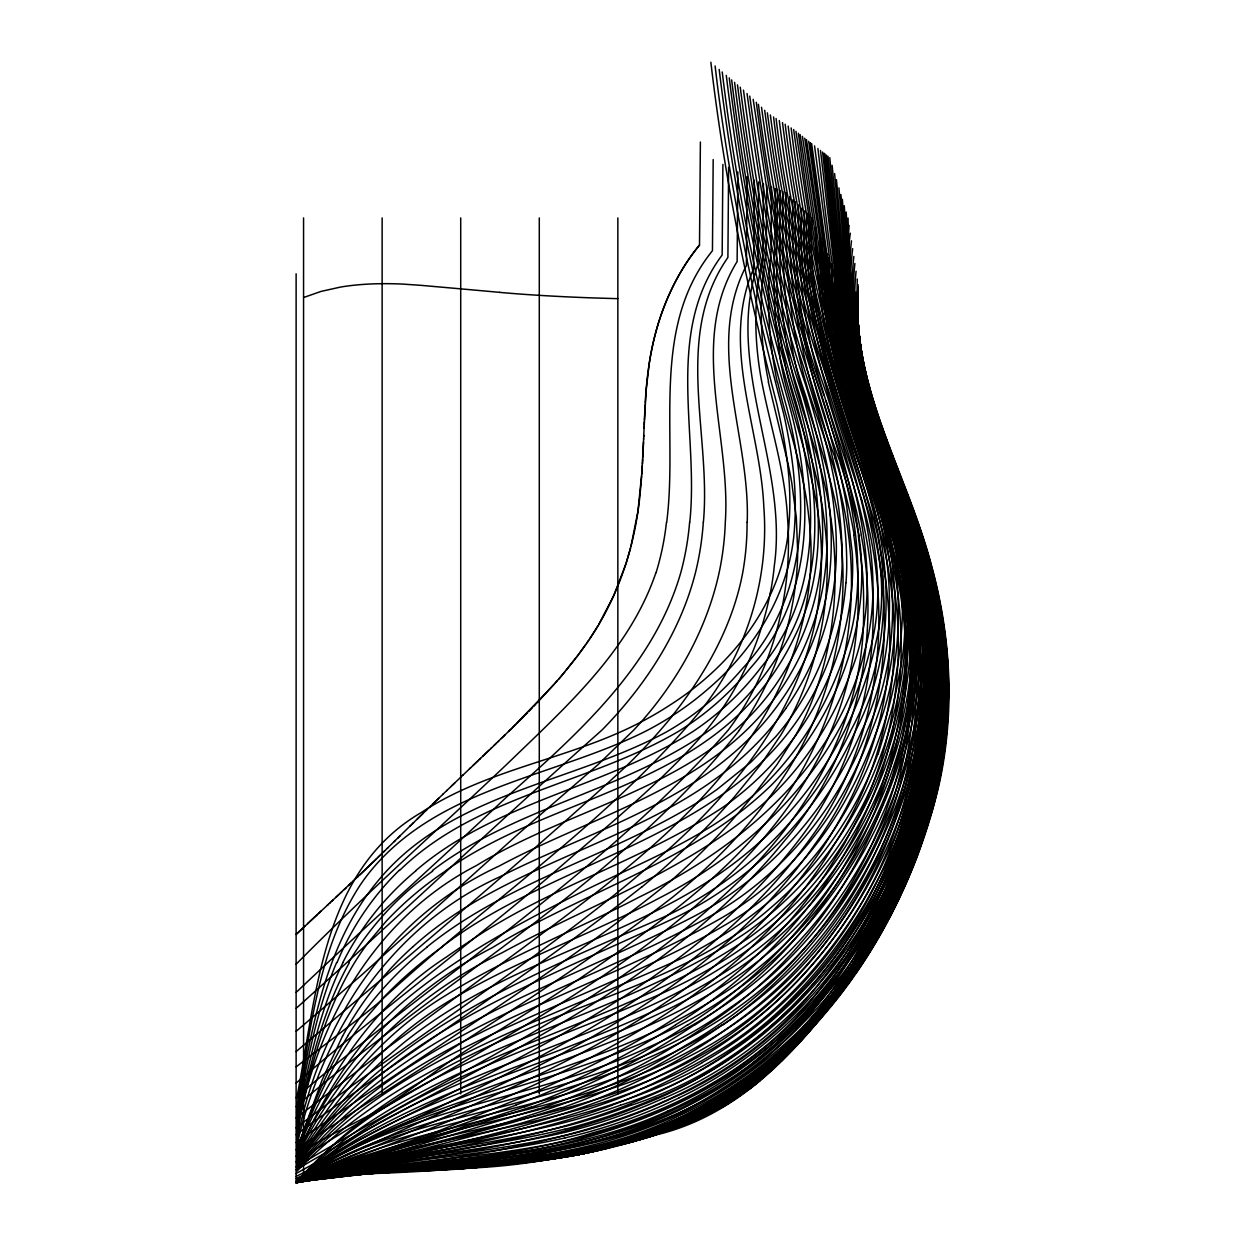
<?xml version="1.0" encoding="UTF-8"?>
<svg xmlns="http://www.w3.org/2000/svg" width="1245" height="1245" viewBox="0 0 1245 1245"><rect width="100%" height="100%" fill="white"/><g stroke="black" fill="none" stroke-linecap="round" stroke-linejoin="round"><path stroke-width="1.5" d="M857.696 291.33C854.988 358.793 877.149 423.767 900.804 485.97M795.166 201.721C794.87 249.467 797.345 297.477 806.947 344.367A437.182 437.182 0 0 0 812.907 369.547L849.448 484.398M816.004 227.508C815.413 271.815 821.575 316.012 831.909 359.042A741.538 741.538 0 0 0 839.504 387.942C856.124 447.531 880.806 504.77 893.272 565.526C906.982 634.296 902.765 706.553 881.367 773.332C845.697 878.192 769.488 967.178 675.521 1024.837M857.276 294.038C855.113 382.371 891.373 464.587 920.553 546.026A392.44 392.44 0 0 1 929.33 577.836C939.181 620.632 942.123 664.83 939.975 708.623A597.569 597.569 0 0 1 937.454 741.273C929.424 825.528 896.26 905.8 851.393 976.905C802.807 1045.956 741.911 1114.415 656.286 1134.895A815.257 815.257 0 0 1 621.909 1144.731C577.026 1156.854 530.775 1162.877 484.445 1165.522L487.62 1164.962M811.818 217.828C802.994 359.307 889.272 482.406 897.645 621.037M857.805 290.599C854.801 353.922 874.737 415.207 896.789 473.691M645.252 402.991C647.135 365.719 653.827 328.244 669.374 294.085A227.461 227.461 0 0 1 671.522 289.462L672.253 287.922A214.016 214.016 0 0 1 699.503 245.016L700.39 142.039M713.183 159.562L712.451 250.712C649.859 328.291 678.323 431.642 666.682 522.324M722.894 164.449L722.162 254.96C664.114 333.178 699.208 433.447 689.761 522.293M728.621 167.328L727.905 257.466C672.954 336.228 711.517 434.396 703.378 522.293M737.849 171.966L737.133 261.512C688.065 341.41 731.173 435.75 725.306 522.262A292.513 292.513 0 0 1 719.128 572.669C711.362 608.167 696.904 642.015 677.747 672.829A370.87 370.87 0 0 1 633.549 730.27L598.129 764.523L518.262 833.948L361.003 975.582L296.123 1031.374M747.078 176.619L746.377 265.558C704.452 346.904 750.439 436.855 747.202 522.2M754.299 180.245L753.598 268.718C720.092 346.297 760.415 427.689 763.808 506.839C769.317 577.913 747.529 650.17 703.923 706.537C610.906 820.86 485.892 902.89 378.573 1002.707A686.415 686.415 0 0 1 361.626 1016.434L296.123 1066.872M758.641 181.957L757.987 263.847C723.967 364.552 788.505 463.934 774.312 565.775A292.591 292.591 0 0 1 770.328 593.18M763.403 183.84L762.796 258.478C755.357 289.836 754.237 322.455 757.676 354.42A355.339 355.339 0 0 0 760.757 376.457C769.301 423.471 784.91 469.256 787.494 517.282C792.52 583.407 777.923 651.415 743.187 708.172A269.449 269.449 0 0 1 727.998 730.348C602.767 873.072 439.578 974.835 296.123 1097.421M766.204 254.696L766.764 185.178M771.029 249.342L771.526 187.077M775.324 188.571L774.872 245.078A590.13 590.13 0 0 0 773.799 277.993L775.293 319.311L780.459 360.287A376.581 376.581 0 0 0 784.926 381.888C800.831 442.255 823.583 502.264 821.358 565.712A289.774 289.774 0 0 1 819.63 592.62C809.701 693.605 746.082 778.514 673.436 844.95C556.235 950.137 420.047 1031.218 296.123 1127.939M777.456 189.411C777.331 246.245 773.347 303.811 784.319 360.007A374.387 374.387 0 0 0 789.065 381.888C800.722 426.926 818.121 470.626 823.785 517.064C833.092 581.477 823.708 648.645 795.695 707.487A305.756 305.756 0 0 1 780.631 735.313L760.648 764.663L734.441 796.831A789.859 789.859 0 0 1 642.109 886.767M780.21 190.516C779.494 246.93 778.218 304.029 789.346 359.649A375.461 375.461 0 0 0 794.45 381.904C806.76 426.864 824.61 470.485 830.695 516.986C840.282 580.792 834.632 647.649 809.39 707.378A281.043 281.043 0 0 1 795.633 735.266L777.02 764.586L752.229 796.816M782.965 191.606C781.891 247.63 783.074 304.216 794.372 359.291A380.69 380.69 0 0 0 799.835 381.904C816.611 437.742 838.974 492.755 842.025 551.691C847.565 625.55 830.026 701.137 791.431 764.461C760.555 815.491 719.143 859.579 672.86 896.96C553.247 989.713 421.65 1065.533 296.123 1149.789M785.922 192.773C785.502 260.812 788.412 330.485 809.935 395.645C823.894 437.166 839.504 478.453 846.538 521.873A356.366 356.366 0 0 1 849.526 543.769C857.167 617.707 842.258 693.667 807.927 759.543C773.736 825.824 717.914 877.554 659.072 921.891C600.401 966.416 538.618 1006.645 475.574 1044.679C445.056 1063.074 417.433 1085.733 387.397 1104.844C357.72 1123.27 324.556 1135.627 296.123 1156.154M798.45 204.896C797.874 251.755 801.064 298.831 810.76 344.74A479.512 479.512 0 0 0 818.152 374.792C834.897 431.953 853.977 489.02 860.513 548.531C869.228 635.292 831.769 722.318 772.18 784.334C693.761 861.135 584.387 891.249 492.397 947.616C405.512 992.312 335.761 1066.093 296.917 1155.874M801.733 208.071C795.555 309.678 831.318 405.559 861.851 500.428M457.553 1168.541C604.37 1164.915 755.264 1109.466 844.421 987.705C920.273 886.238 962.681 756.104 944.177 629.176A487.9 487.9 0 0 0 933.05 572.669C909.301 477.177 850.6 388.798 858.303 287.284M857.945 289.696C854.288 353.424 875.219 414.974 897.552 473.691M804.675 210.919C797.78 319.498 842.196 419.954 871.267 521.904A490.654 490.654 0 0 1 874.379 535.194C898.579 640.77 878.721 756.82 814.51 844.888C692.344 1019.53 480.554 1091.258 296.123 1178.501M807.04 213.206C800.94 320.945 844.888 420.857 874.379 521.92A501.175 501.175 0 0 1 877.632 535.194L884.65 572.669A452.122 452.122 0 0 1 888.603 610.828C897.536 711.564 856.856 810.215 793.547 886.876C668.689 1040.898 471.124 1102.852 296.123 1180.011L296.123 273.791M809.406 215.478C804.052 322.424 847.705 421.681 877.507 521.92A521.655 521.655 0 0 1 880.869 535.194C908.585 639.494 893.521 753.879 834.103 844.639C720.124 1036.182 490.172 1102.65 296.123 1180.914M858.07 288.778C851.736 384.985 902.718 470.33 928.521 560.063A463.156 463.156 0 0 1 936.349 591.297M948.099 705.915C951.227 630.577 932.007 556.437 904.415 486.904M858.163 288.202C851.144 389.28 908.196 477.675 932.38 572.669A472.913 472.913 0 0 1 947.352 686.68C948.239 777.207 919.168 866.084 873.663 943.648A493.082 493.082 0 0 1 800.037 1040.011C760.679 1083.648 710.039 1116.749 653.827 1134.102A610.704 610.704 0 0 1 544.376 1159.889L506.388 1164.386M941.609 686.633C940.551 812.44 887.156 935.711 798.496 1024.651C740.028 1084.753 663.445 1125.931 581.757 1144.124C487.962 1166.643 389.996 1160.916 296.123 1182.657C356.817 1169.615 419.285 1170.222 480.944 1165.771M936.271 705.899C942.885 625.472 919.401 547.489 890.097 473.691M936.754 705.899C943.321 625.488 920.039 547.442 890.58 473.691A764.321 764.321 0 0 1 864.45 378.542M801.375 1039.902C893.07 939.679 944.613 803.383 939.897 667.398M643.712 436.917L643.789 435.221M643.618 439.189L644.116 426.724M643.509 442.006L643.074 452.2M644.179 425.027L644.319 421.635M643.649 438.613L641.797 474.252M644.054 428.358L646.124 390.525L649.19 363.664A282.786 282.786 0 0 1 657.002 327.84C665.717 297.882 679.661 269.216 699.565 245.063M644.396 419.938L645.159 404.687M642.98 453.896L642.825 457.288M642.731 459L642.451 464.089M934.217 772.989C947.71 693.979 943.881 611.311 916.507 535.568C880.293 436.092 836.671 333.676 849.137 225.407M940.006 725.072L941.422 667.398M642.342 465.786L642.14 469.178M938.279 725.072L939.446 705.884M858.116 284.7C849.432 384.97 907.387 472.446 931.727 566.413C951.367 638.062 955.086 714.568 938.497 787.182C902.127 939.804 798.278 1088.301 643.961 1136.887M642.031 470.875L637.922 511.368L630.982 546.306M857.26 279.036L856.591 317.708M641.673 475.948L640.366 491.168M856.078 271.239C847.005 357.751 886.424 437.991 914.764 517.235C936.925 577.447 949.624 641.58 947.118 705.899A451.951 451.951 0 0 1 931.198 810.9L922.389 839.426L911.947 867.407M854.895 263.442C843.581 368.271 899.232 462.782 927.836 560.063A445.103 445.103 0 0 1 939.212 610.128C959.988 724.963 929.673 843.55 872.869 943.663A471.902 471.902 0 0 1 854.661 972.796L826.229 1010.893A565.09 565.09 0 0 1 800.675 1039.964C761.893 1084.582 711.284 1118.508 654.263 1134.693A731.671 731.671 0 0 1 628.601 1142.521L597.631 1150.567A550.695 550.695 0 0 1 578.676 1154.504C485.457 1172.914 389.576 1165.943 296.123 1181.832L537.887 1109.093M853.837 256.439C838.103 401.684 943.15 524.269 945.126 667.507M850.319 233.204C829.232 386.79 939.944 516.831 941.469 667.398M851.471 240.861C840.795 334.656 876.667 424.576 909.239 510.528M852.654 248.642C837.06 376.877 916.196 488.133 938.092 610.159C948.97 671.926 946.075 735.842 930.731 796.582C906.733 898.205 848.39 989.868 772.834 1061.036M640.195 492.864C635.261 546.399 617.831 599.141 586.691 643.245M935.368 753.925L936.505 744.339M934.264 772.989L926.093 810.884L914.39 848.748M926.015 787.151C938.263 722.691 940.473 655.773 927.509 591.25C915.246 534.447 889.988 481.675 872.963 426.319A597.865 597.865 0 0 1 863.968 394.432C845.729 324.291 843.176 251.506 836.438 179.685M296.512 1099.086C316.79 997.541 320.525 871.049 421.588 812.331A288.98 288.98 0 0 1 439.921 801.282C501.439 767.293 572.373 756.462 635.043 725.072A349.58 349.58 0 0 0 670.339 704.826C733.367 664.643 785.268 598.254 789.112 521.468C792.1 481.846 785.517 442.271 776.771 403.738C747.654 291.423 724.294 177.568 710.864 62.25M296.559 1107.381C310.923 1032.027 317.133 951.18 360.07 885.257A187.793 187.793 0 0 1 370.994 870.535C439.625 787.322 554.181 776.88 645.501 731.297A316.852 316.852 0 0 0 709.37 687.831C756.478 647.198 791.275 589.29 794.59 526.277C797.298 488.491 791.851 450.628 783.681 413.791C753.567 299.423 728.683 183.591 715.112 65.985M296.606 1112.548C311.219 1032.198 323.965 945.624 378.044 880.837C450.534 792.567 572.155 783.416 667.009 731.624A279.036 279.036 0 0 0 697.729 711.16A287.253 287.253 0 0 0 742.238 668.783C810.075 596.588 810.37 492.755 785.548 403.178C754.875 293.804 732.745 182.206 719.174 69.409M920.973 810.853C932.303 764.041 935.633 715.657 935.96 667.631A409.916 409.916 0 0 0 920.413 563.378L905.426 517.687M929.066 791.898L930.933 782.467M296.637 1116.423C307.173 1064.506 315.701 1011.547 336.632 962.525M296.777 1136.14C314.02 1025.149 374.434 918.047 476.586 865.462C575.797 804.457 707.004 785.86 776.382 683.801A269.791 269.791 0 0 0 810.168 615.014C834.243 542.306 819.724 464.152 798.854 392.611C766.064 291.875 747.918 187.264 734.566 82.388M925.159 791.867C895.824 949.515 786.077 1103.054 624.741 1142.568M296.668 1121.589C308.246 1067.665 318.346 1012.496 342.951 962.634M296.73 1130.974C309.305 1073.034 323.233 1013.944 354.467 962.79A256.579 256.579 0 0 1 368.8 941.889L386.215 921.191A341.223 341.223 0 0 1 445.803 870.815M296.699 1126.772C308.962 1070.684 321.023 1013.337 349.3 962.727M296.808 1141.323C319.669 1022.425 387.491 917.472 499.167 866.053C595.297 814.261 713.463 786.591 779.028 692.033A273.449 273.449 0 0 0 816.3 614.516C837.807 543.318 823.708 467.606 803.445 397.902C769.55 296.403 750.86 190.796 737.491 84.862M926.965 801.282L922.031 820.408M919.806 815.631C902.998 880.448 875.857 943.228 835.66 997.058M296.839 1146.178C321.677 1032.183 391.661 925.393 500.303 876.604C587.624 832.267 687.862 804.815 756.54 730.924A273.775 273.775 0 0 0 775.23 708.716A282.397 282.397 0 0 0 818.992 624.15C843.083 550.025 827.8 470.626 806.34 397.902C771.978 297.322 753.505 192.399 740.261 87.181M630.561 547.956L626.313 562.662M923.463 820.424L926.093 810.884M908.508 832.22C932.894 747.607 936.473 656.488 915.713 570.739A429.758 429.758 0 0 0 906.593 539.085C876.978 457.833 842.32 375.648 844.546 287.455M929.673 810.9L920.958 839.41L910.624 867.391A620.352 620.352 0 0 1 898.268 896.213L886.487 920.273L873.212 943.663A498.405 498.405 0 0 1 826.244 1010.909M930.606 810.9L921.845 839.41L911.34 867.423A601.911 601.911 0 0 1 898.968 896.213L874.114 943.648A484.99 484.99 0 0 1 810.448 1029.086L777.611 1061.067M932.131 810.9L916.444 858.147M838.523 651.991C846.958 626.406 851.954 599.623 852.607 572.669A268.546 268.546 0 0 0 852.311 553.371L846.616 505.439A704.686 704.686 0 0 0 837.885 463.918L825.139 416.546L795.835 322.222L783.712 275.145L768.321 198.624L753.163 99.335M625.784 564.281L613.552 596.044L598.627 624.679M851.455 670.401C887.156 579.501 854.584 483.589 827.131 395.599C793.89 302.473 774.421 205.16 761.535 107.303M916.304 839.348L909.862 858.085M908.943 858.085L923.136 810.868A478.282 478.282 0 0 0 929.284 782.436L934.902 744.323A597.273 597.273 0 0 0 937.905 705.884C946.994 611.482 910.749 522.993 877.725 436.917C851.051 360.645 848.047 279.145 842.367 199.325M296.87 1150.66C310.456 1111.116 325.785 1071.836 347.76 1036.105M296.87 1149.151L321.941 1080.38L342.5 1036.136M655.913 572.669C629.379 651.042 565.541 707.425 507.773 763.387C437.228 830.322 364.505 895.015 296.123 964.206M878.176 753.941L892.758 706.086A470.33 470.33 0 0 0 899.388 673.498C916.398 595.157 891.218 517.375 865.337 444.216C827.847 342.857 808.223 236.317 793.672 129.527M899.777 886.44L914.437 848.748M296.886 1151.827C311.639 1111.567 328.369 1071.587 352.631 1036.027A300.029 300.029 0 0 1 365.75 1018.301L383.444 997.899M911.013 858.085L903.839 876.604M902.827 876.604L906.422 867.376M887.623 896.151C929.066 800.924 941.516 693.325 922.218 591.266A382.184 382.184 0 0 0 916.18 565.93C887.576 474.952 845.106 385.748 846.678 288.233M296.901 1153.337C326.455 1075.073 375.523 1002.972 446.519 956.954A683.256 683.256 0 0 1 468.742 941.92C548.251 887.187 642.949 860.513 723.08 807.165A309.056 309.056 0 0 0 838.445 651.975M885.584 900.991C927.587 804.223 941.827 695.255 922.031 591.344A327.7 327.7 0 0 0 917.067 567.969C898.19 500.397 868.714 436.03 853.899 367.228A752.743 752.743 0 0 1 844.219 318.704L836.78 263.94L825.061 154.006M885.179 900.991C862.785 957.389 827.894 1008.839 784.023 1050.764M899.808 886.44C862.909 972.781 804.41 1052.834 725.726 1105.233M893.677 896.213L870.582 943.663M883.11 905.815C845.915 999.455 769.783 1074.108 678.79 1115.925C559.799 1175.591 423.067 1157.492 296.123 1181.832C426.35 1139.517 566.631 1120.282 684.361 1046.127C769.145 998.568 837.714 924.49 875.951 834.944C918.125 742.316 921.845 634.125 892.151 537.295C861.415 445.461 826.991 352.444 827.52 254.12M296.917 1154.846C323.56 1096.051 357.595 1038.579 408.422 997.447C459.561 955.491 518.169 923.837 577.089 894.283C638.031 863.376 704.265 839.535 755.746 793.096C797.454 754.952 828.205 705.277 845.402 651.54C875.002 564.67 845.775 474.065 820.175 390.339C787.385 297.275 769.099 199.931 756.291 102.308M840.095 992.032C864.139 959.662 882.97 923.728 898.19 886.44A609.536 609.536 0 0 0 908.943 858.085M880.884 924.988C948.674 793.563 965.513 636.584 904.119 499.074M859.423 815.195L843.97 844.577L826.384 872.745A483.356 483.356 0 0 1 754.579 957.218M875.453 934.372L880.262 924.988M876.402 934.388L881.242 924.988M881.942 924.988L871.936 943.663M296.933 1157.399C339.434 1067.852 412.92 995.782 502 952.814C588.48 905.566 684.003 871.858 759.668 806.947A324.883 324.883 0 0 0 851.331 670.37M886.86 886.564C839.908 976.92 767.574 1056.491 673.016 1097.779A550.881 550.881 0 0 1 564.95 1135.58M735.188 1097.576L769.721 1070.856L800.831 1039.948A596.993 596.993 0 0 0 825.653 1010.831L853.261 972.765A461.771 461.771 0 0 0 870.753 943.663L885.211 915.495L897.956 886.456A560.437 560.437 0 0 0 920.179 820.408A503.509 503.509 0 0 0 930.342 772.943L934.31 744.323A592.651 592.651 0 0 0 937.329 705.899C943.866 625.504 920.818 547.38 891.155 473.691A759.388 759.388 0 0 1 867.314 390.837M876.215 934.388L853.37 972.75L832.827 1001.556M296.933 1158.908C332.415 1094.62 380.379 1035.498 443.562 996.747C505.672 957.654 574.396 930.995 639.276 897.085C741.164 847.331 837.216 765.784 864.606 651.088C889.241 562.6 854.086 474.174 828.563 390.37C796.302 299.889 777.44 205.3 764.679 110.291M597.756 626.142L589.57 639.043M860.482 962.852L866.629 952.814M296.964 1160.2C337.115 1094.791 389.265 1034.813 456.682 996.576C521.593 958.432 593.102 933.548 659.352 898.018C758.018 847.518 842.756 760.664 869.804 650.824C894.501 562.055 856.498 474.236 831.24 390.385C799.134 300.73 780.133 207.012 767.356 112.828M868.823 952.814L841.511 992.389L818.479 1020.169A418.678 418.678 0 0 1 799.134 1040.073C750.144 1086.823 690.352 1123.146 624.772 1140.98M855.938 972.967L862.707 962.976A553.854 553.854 0 0 0 916.336 858.116M588.62 640.444L576.731 656.986M296.979 1163.079C379.756 1034.828 526.495 977.325 660.192 918.67C743.794 881.227 811.724 812.596 851.02 730.161C896.867 645.346 889.926 547.426 857.587 459.825C819.319 348.289 787.322 234.449 773.581 116.983M585.726 644.645L579.781 652.909M296.979 1164.184C384.845 1035.046 537.933 982.585 672.891 918.779C754.112 880.48 818.883 811.553 855.86 730.146C899.59 645.361 891.622 546.633 859.221 459.841C820.751 348.958 789.999 235.383 776.086 118.54M839.752 992.156C899.497 909.068 935.151 808.316 938.886 705.884C944.348 630.188 926.187 555.441 897.194 486.001C878.55 435.641 863.299 383.569 857.821 329.987M739.405 730.286C617.909 883.639 442.597 980.251 296.123 1106.509M832.672 939.337C896.447 853.821 926.669 744.93 916.974 638.747C912.974 567.455 881.942 502.358 861.54 435.034C845.697 382.604 836.64 328.058 835.784 273.246M848.857 982.834L852.405 977.947M296.995 1165.616C390.977 1035.015 552.5 989.448 689.076 918.888C767.278 879.546 827.956 810.184 862.054 730.115C902.127 646.279 894.641 550.057 862.925 465.101C823.77 353.269 793.47 238.417 779.292 120.547M578.769 654.279L560.203 677.42L536.984 702.989M833.434 1001.447L840.531 992.016M832.096 1001.758C918.234 885.677 952.783 733.243 926.093 591.25A368.115 368.115 0 0 0 920.055 565.946L909.566 532.72L888.183 473.551A678.323 678.323 0 0 1 851.16 289.929M832.718 939.275C779.463 1011.92 702.787 1065.097 619.559 1098.043C515.088 1137.634 403.598 1152.932 296.123 1182.205C427.642 1125.589 578.458 1126.071 704.016 1053.566C762.967 1020.698 812.051 971.925 849.277 915.915C911.651 821.482 942.107 703.736 922.872 591.328A332.228 332.228 0 0 0 917.752 567.969C899.061 502.233 870.535 439.516 855.766 372.566A747.405 747.405 0 0 1 844.95 318.767L837.76 264.36L826.54 155.127M845.231 987.69C795.742 1053.41 726.8 1104.595 649.485 1132.748C552.811 1163.873 450.503 1171.623 349.596 1174.284M575.688 658.325L566.195 670.277M828.485 1006.411L831.816 1001.789M671.537 716.7C705.215 674.65 732.651 626.079 742.72 572.669A279.814 279.814 0 0 0 747.062 522.215M819.179 983.13C870.52 920.133 904.726 843.721 917.456 763.434C938.014 660.659 912.258 556.842 873.71 461.646M818.619 1019.951C870.317 959.537 907.714 887.483 928.723 810.884A435.625 435.625 0 0 0 935.368 782.467L941.298 744.339A508.52 508.52 0 0 0 944.582 686.664C946.247 613.162 924.506 542.26 897.458 474.827M297.041 1182.439C356.428 1111.956 439.034 1067.074 522.62 1031.265A1083.928 1083.928 0 0 1 553.667 1018.099C628.523 988.265 707.658 962.447 769.643 908.788A374.838 374.838 0 0 0 877.927 753.847M828.19 1006.442L813.405 1024.604M296.995 1167.032C399.116 1036.711 565.915 995.082 705.23 918.966C780.273 878.565 837.185 809.188 867.485 730.084C905.146 645.455 897.209 549.839 865.026 465.116C825.591 354.109 796.816 239.616 782.498 122.555M781.533 1060.911L801.375 1039.902L825.793 1010.784M824.501 1011.049C790.435 1054.468 746.502 1090.044 697.153 1114.726M706.46 730.348C659.866 784.941 602.72 829.201 549.169 876.604C465.988 946.869 378.807 1012.232 296.123 1083.072M565.106 671.584L558.538 679.334M818.338 1019.966C791.384 1052.445 761.675 1083.555 725.088 1105.233L759.59 1080.364L791.213 1050.593M819.459 983.176C705.65 1129.869 509.547 1151.687 338.827 1173.568M557.433 680.61L555.208 683.163M297.01 1168.292C405.917 1037.957 577.867 1000.108 719.626 919.043C791.913 877.803 844.577 807.912 871.982 730.068C907.636 644.801 899.357 549.667 866.769 465.132C827.116 354.809 799.617 240.612 785.175 124.22M554.087 684.423L512.177 727.983M798.668 1032.712L819.91 1007.594L845.215 971.738A545.512 545.512 0 0 0 908.321 832.174M809.141 1029.024L798.87 1040.073M535.832 704.203L533.498 706.615M297.01 1169.709C412.826 1038.377 591.359 1007.018 735.017 919.043C802.169 877.009 848.763 808.627 875.235 734.986C908.881 651.695 904.057 558.46 872.107 475.652C831.146 362.591 802.729 245.514 788.163 126.087M532.331 707.814L528.814 711.424M870.706 943.726A488.211 488.211 0 0 1 799.99 1039.917C760.322 1083.29 709.65 1116.127 653.672 1134.102A624.056 624.056 0 0 1 628.632 1142.132L605.428 1148.575L628.616 1142.303A666.48 666.48 0 0 0 653.905 1134.366C710.366 1117.014 761.022 1083.617 800.675 1039.964A571.906 571.906 0 0 0 825.559 1010.847M791.493 1050.562L770.826 1070.856M527.647 712.607L525.281 715.003M524.098 716.186L516.971 723.283M780.475 1060.927L801.017 1039.933A614.874 614.874 0 0 0 826.182 1010.831M800.053 1040.011C759.419 1082.294 709.012 1115.006 653.392 1133.759M515.772 724.465L490.732 748.634M793.158 1045.473C751.171 1088.581 698.025 1120.033 640.537 1137.479M397.669 838.165L400.081 835.8M627.916 764.663C520.208 863.516 407.535 956.969 296.123 1051.605M394.042 841.713L395.256 840.531M387.382 848.218L410.788 825.342M383.569 851.938L388.067 847.549M409.838 826.26L426.693 809.872M384.503 851.02L359.338 875.328M412.297 823.879L413.527 822.68M377.468 857.867L380.986 854.459M417.215 819.07L423.393 813.078M510.979 729.165L508.567 731.5M296.123 992.452C365.656 926.327 437.228 862.365 507.104 796.598C577.836 733.85 653.656 666.713 680.782 572.669A280.639 280.639 0 0 0 689.606 522.293M375.15 860.108L376.317 858.988M373.998 861.229L367.15 867.843M425.868 810.682L430.692 806.013M429.587 807.087L438.707 798.294M433.322 803.492L435.797 801.095M501.315 738.518L504.941 735.017M297.026 1171.125C401.466 1062.576 548.563 1019.468 681.497 958.385C744.432 927.011 802.154 881.896 839.317 821.404C875.219 764.041 897.038 697.682 901.582 630.157C906.469 571.346 887.062 514.854 868.963 459.919M437.042 799.897L443.251 793.937M497.658 742.02L498.871 740.853M366.03 868.932L331.497 901.427M442.722 794.45L446.986 790.357M446.737 790.606L450.752 786.762M450.721 786.778L454.767 782.918M494 745.522L496.444 743.187M451.966 785.595L463.156 774.919M489.098 750.19L484.18 754.875M462.782 775.277L478.018 760.757M479.247 759.574L480.492 758.407M482.733 756.26L491.557 747.856M469.349 769.005L470.594 767.823M473.069 765.457L474.314 764.29M474.781 763.839L482.951 756.057M357.144 877.414L358.249 876.371M352.802 881.522L353.876 880.511M351.712 882.549L348.491 885.584M305.383 925.735L296.123 934.435L309.009 922.343M307.639 923.619L321.303 910.889M344.227 889.584L346.359 887.576M309.865 921.533L317.568 914.359M339.978 893.552L342.095 891.56M335.745 897.489L338.92 894.532M318.658 913.348L333.271 899.793M327.248 905.38L328.306 904.384M329.38 903.403L330.439 902.407M399.552 870.473C476.244 795.524 588.48 784.21 678.074 731.624A278.693 278.693 0 0 0 707.471 710.879A285.961 285.961 0 0 0 750.284 668.192C815.973 594.97 813.545 491.931 788.785 403.178C757.442 294.832 735.764 183.949 722.224 71.977M754.486 957.125C713.758 994.817 666.931 1025.289 618.236 1051.62A1157.336 1157.336 0 0 1 529.218 1094.511M904.928 499.058C942.792 588.013 951.989 687.738 933.563 782.467A424.872 424.872 0 0 1 927.058 810.884C896.758 929.548 823.147 1037.303 717.945 1101.405M296.123 1008.372C398.758 916.444 498.763 821.622 601.802 730.208A435.314 435.314 0 0 0 621.753 708.561C655.508 669.188 682.633 623.2 695.457 572.669A290.085 290.085 0 0 0 703.3 522.278M412.717 946.947C515.352 853.619 668.627 840.391 763.387 736.449A271.768 271.768 0 0 0 785.828 708.483M386.152 1057.596L403.645 1042.843A443.127 443.127 0 0 1 430.054 1023.234C529.747 953.577 655.446 930.264 749.21 851.175C813.25 797.703 859.081 722.536 876.278 640.848C892.945 570.241 867.438 500.49 847.503 433.649C810.791 330.392 784.008 223.82 770.375 114.976M669.53 881.771C551.551 977.527 420.219 1055.231 296.123 1142.568M771.542 1066.047C725.726 1107.225 667.88 1131.752 608.821 1146.878M769.379 1070.902C746.875 1090.713 721.851 1107.972 694.087 1119.551M766.655 1066C728.449 1098.681 683.396 1123.146 635.308 1137.743M778.156 1055.931C717.385 1106.618 643.307 1141.4 565.339 1155.204C476.29 1170.487 384.985 1164.946 296.123 1181.832L513.345 1122.212L561.402 1107.583M642.062 886.72C530.744 974.773 410.368 1050.562 296.123 1134.677M415.986 870.504C495.977 801.578 605.475 787.494 692.827 731.578A277.759 277.759 0 0 0 720.513 710.537A283.922 283.922 0 0 0 761.022 667.429C822.291 594.425 818.167 494.763 794.466 408.485C761.831 299.718 739.904 188.104 726.286 75.4M749.241 1089.297L760.384 1080.364M296.123 1118.01L391.335 1044.991L522.573 948.161C609.459 883.717 699.706 817.638 758.75 725.072C797.345 663.756 818.198 589.772 808.799 517.282C804.177 470.937 787.898 427.035 777.549 381.888M426.988 946.978C507.944 881.242 611.824 855.875 699.363 801.282A410.819 410.819 0 0 0 717.276 789.252L750.937 762.158L776.04 736.309A265.776 265.776 0 0 0 797.002 708.296A281.37 281.37 0 0 0 839.752 593.04A265.652 265.652 0 0 0 842.04 567.844C844.032 497.969 823.708 430.007 802.683 364.131C773.503 276.452 759.497 184.789 747.047 93.515M746.658 1084.8C894.922 973.185 957.638 770.406 924.553 591.25A373.329 373.329 0 0 0 918.53 565.93C893.319 485.97 858.101 408.064 851.845 323.326A532.331 532.331 0 0 1 849.479 289.26M744.152 1089.173L767.714 1070.84L800.411 1039.995A531.568 531.568 0 0 0 826.275 1010.94M432.388 870.566C515.165 807.196 622.905 791.229 707.627 731.546A265.185 265.185 0 0 0 733.243 710.179A276.281 276.281 0 0 0 776.989 656.955C828.423 581.82 819.661 486.172 796.24 403.178C763.434 297.181 742.736 187.964 729.259 77.906M441.524 947.149C556.593 858.272 724.823 839.597 805.344 708.125A281.806 281.806 0 0 0 845.9 582.784M723.065 1024.853C858.505 931.649 942.589 755.528 919.464 591.406A326.221 326.221 0 0 0 914.857 567.969C895.622 494.81 863.081 425.603 848.312 351.152A776.973 776.973 0 0 1 841.885 318.487L833.699 262.617L820.486 150.458M733.072 1093.375C890.548 985.06 957.67 775.012 923.743 591.25A375.959 375.959 0 0 0 917.721 565.93C888.463 475.388 848.592 385.934 848.499 288.902M695.083 1024.837C802.511 956.502 882.082 842.04 901.909 715.626C917.347 626.951 893.801 538.307 863.127 455.639C839.519 386.759 822.182 314.876 822.136 241.686M688.003 1024.837C796.411 956.689 879.094 843.145 899.559 715.626C933.236 548.687 813.141 403.66 820.611 238.168M445.694 870.66C541.326 803.025 669.919 790.544 751.264 701.744A271.068 271.068 0 0 0 794.777 636.319C831.162 563.3 819.708 478.734 798.761 403.178C765.379 298.006 745.179 189.302 731.64 79.913M740.822 1089.048C713.696 1107.63 683.956 1122.165 653.111 1133.432A487.962 487.962 0 0 1 568.638 1156.434A513.812 513.812 0 0 0 653.329 1133.604M296.123 1161.958C521.437 1013.461 904.275 874.815 853.79 535.194M713.276 999.782C849.993 916.678 933.999 751.062 913.861 591.515A339.154 339.154 0 0 0 909.877 567.907A424.623 424.623 0 0 0 901.598 535.07M296.123 1166.954C443.64 1077.236 606.533 1007.703 732.869 886.922C808.845 815.848 864.964 717.82 863.563 611.311A436.668 436.668 0 0 0 862.567 572.669L858.319 535.194M296.123 1169.802C464.307 1070.233 658.34 996.638 784.817 840.422C856.109 757.038 881.429 642.078 861.26 535.194M702.304 1062.483C818.183 997.276 898.734 875.951 915.806 744.37C927.556 665.997 916.802 585.368 888.183 511.695C859.999 436.341 837.387 357.595 837.325 276.483M726.8 1097.374L688.096 1118.383L652.925 1133.215A475.076 475.076 0 0 1 565.261 1156.994M725.679 1105.233L696.251 1120.049L654.59 1135.144A805.764 805.764 0 0 1 621.924 1144.529M724.497 1105.233L705.728 1115.427L685.621 1124.142M296.123 1173.506C470.657 1076.489 672.922 1004.435 798.543 840.422C864.886 755.046 886.098 640.335 865.789 535.194A534.058 534.058 0 0 0 853.214 484.445M713.229 1110.353L722.505 1105.233M711.409 1105.233C673.42 1126.554 632.351 1142.334 589.897 1152.045M296.123 1176.463C477.037 1084.473 684.594 1010.8 808.985 840.359C873.072 754.081 891.856 639.385 870.317 535.194A522.775 522.775 0 0 0 861.82 500.428M679.179 1097.732C795.571 1042.781 881.258 932.816 918.545 810.946A522.278 522.278 0 0 0 926.109 782.467L933.47 744.354A436.979 436.979 0 0 0 932.832 610.19A424.592 424.592 0 0 0 922.607 563.362L907.761 517.655M715.035 1110.493L685.372 1124.033L654.481 1135.082A807.009 807.009 0 0 1 628.569 1142.739L597.647 1150.504A555.192 555.192 0 0 1 578.676 1154.504L539.91 1160.511M664.768 1097.857C810.791 1036.073 909.893 889.179 932.816 734.752A406.43 406.43 0 0 0 936.8 686.82A419.347 419.347 0 0 0 928.163 591.313A414.772 414.772 0 0 0 921.331 563.362L909.644 526.728L873.492 426.335A535.412 535.412 0 0 1 864.512 394.463C847.378 326.921 844.919 256.968 838.928 187.87M701.091 1114.742L682.462 1123.13L653.687 1133.915A605.241 605.241 0 0 1 544.361 1159.826L457.537 1168.37M692.578 1116.936C644.054 1139.362 591.624 1152.699 538.883 1160.542M704.032 1115.178L654.185 1134.709A719.33 719.33 0 0 1 621.971 1144.202L597.662 1150.442A526.433 526.433 0 0 1 578.676 1154.504L547.535 1159.515L495.526 1165.32A693.247 693.247 0 0 1 457.553 1168.884A682.82 682.82 0 0 0 500.941 1164.604C562.444 1156.154 624.865 1146.536 681.902 1120.796C749.241 1090.9 805.25 1038.89 845.806 977.87C918.296 864.575 948.628 723.89 922.965 591.25A378.869 378.869 0 0 0 916.942 565.93C887.996 475.185 846.865 385.841 847.596 288.56M682.602 1118.461L661.811 1127.565A344.445 344.445 0 0 1 630.048 1138.506L587.422 1148.824L500.926 1164.48A632.631 632.631 0 0 1 457.569 1169.148C403.691 1172.728 348.958 1169.786 296.123 1182.75C393.7 1161.071 495.603 1163.546 591.577 1133.199C680.035 1109.062 765.457 1062.514 820.969 987.861C912.927 871.469 948.348 711.704 910.686 567.907A468.758 468.758 0 0 0 899.341 525.795M695.753 1119.955L705.728 1115.427M656.535 1097.934C849.059 1020.029 968.439 794.403 926.731 591.25A370.247 370.247 0 0 0 920.646 565.946L910.142 532.72L872.574 426.319M667.616 1111.116C551.006 1165.211 419.176 1155.095 296.123 1181.987L371.197 1172.914L471.699 1166.3M529.265 1094.588L437.742 1131.254L296.123 1181.365M303.562 297.539L321.008 291.423L340.554 287.066A260.952 100.845 18.2 0 1 403.069 284.109L421.075 285.354A391.257 2.786 4.8 0 1 499.696 292.357M631.215 1105.233C737.491 1070.467 825.684 991.347 874.815 891.544C903.496 833.932 918.826 770.064 922.327 705.931C930.918 613.209 895.762 525.935 865.711 440.434C829.435 341.535 812.689 237.188 798.387 133.231M684.454 1123.784L664.363 1131.285M515.788 1105.233L377.173 1154.411L296.123 1181.552L531.428 1106.945M628.569 1142.739A797.983 797.983 0 0 0 654.481 1135.066L685.668 1124.142M675.646 1128.126L686.026 1124.235M911.636 517.266C972.516 667.009 942.714 844.203 847.861 972.999C794.263 1049.488 714.708 1106.4 626.111 1135.269C519.632 1170.985 405.154 1159.811 296.123 1181.879C382.9 1166.845 471.575 1172.043 558.507 1158.006C471.295 1168.681 382.946 1167.639 296.123 1182.096C432.56 1129.822 587.22 1130.522 714.412 1053.301C769.581 1020.744 814.961 973.574 850.444 920.6C913.628 824.859 944.348 705.137 923.743 591.313A341.488 341.488 0 0 0 918.468 567.969C899.326 502.358 871.018 439.547 856.358 372.566A738.036 738.036 0 0 1 845.713 318.844M612.151 1105.233C510.076 1142.926 400.843 1154.255 296.123 1182.314C415.021 1047.387 604.23 1029.273 747.031 932.038C807.071 889.272 853.51 828.236 879.281 759.232C909.706 680.813 916.196 592.013 888.307 511.913C862.349 436.341 837.465 358.778 838.258 277.9M620.446 1105.233C720.326 1073.501 806.604 1005.586 860.497 915.76C895.217 860.949 916.942 798.496 928.039 734.768A408.796 408.796 0 0 0 932.832 648.396M524.456 1106.821L296.123 1181.614M675.335 1128.032L654.419 1134.911A760.726 760.726 0 0 1 621.94 1144.357L578.676 1154.442A510.466 510.466 0 0 0 597.662 1150.442L621.971 1144.093A694.243 694.243 0 0 0 654.154 1134.537M875.36 456.448L900.384 525.608L910.966 558.414A435.314 435.314 0 0 1 913.597 567.907A403.38 403.38 0 0 1 919.09 591.297C941.718 709.028 921.331 834.835 861.758 939.01C829.403 996.856 785.315 1049.021 729.352 1085.251C664.503 1128.157 587.282 1145.571 511.819 1159.204A676.844 676.844 0 0 1 457.569 1166.3L349.689 1174.766L435.952 1169.537L349.674 1174.735L296.123 1182.205C462.642 1126.803 665.328 1133.106 794.403 995.626A494.81 494.81 0 0 0 865.602 902.236L885.677 864.87A434.676 434.676 0 0 0 898.174 836.002C915.542 790.497 927.105 742.627 931.276 694.072A368.613 368.613 0 0 0 927.883 607.046A350.374 350.374 0 0 0 920.226 571.455C898.236 497.844 866.473 427.051 852.405 351.137A714.474 714.474 0 0 1 845.075 308.231L839.924 265.294L829.793 157.648M328.213 1177.241L296.123 1182.252C383.444 1152.761 475.995 1145.384 564.934 1122.43A674.136 674.136 0 0 0 620.446 1105.218M406.819 1169.662L357.517 1173.444L296.123 1182.159C383.725 1154.473 476.072 1148.528 564.95 1126.367M624.741 1142.241L614.143 1145.338M881.507 466.937L905.442 532.673L915.838 565.93A384.3 384.3 0 0 1 921.876 591.266C943.648 721.913 897.427 857.914 813.25 958.168C684.797 1113.17 477.815 1133.261 296.123 1182.112C383.88 1155.64 476.119 1150.754 564.95 1129.106M624.772 1140.825L614.174 1143.813M296.123 1182.096C384.051 1156.994 476.166 1153.368 564.95 1132.327A577.042 577.042 0 0 0 664.721 1097.716M478.064 1165.647L382.137 1171.981L296.123 1182.05L519.336 1123.799L572.467 1107.832A602.518 602.518 0 0 0 732.449 1024.791C832.609 953.95 901.754 838.15 912.538 715.533C924.086 626.002 897.847 538.416 866.582 455.67C845.76 393.965 832.921 329.349 831.847 264.127M619.481 1142.272L603.514 1146.443M614.143 1145.151L598.145 1149.508M608.821 1146.521L560.468 1157.01M468.509 1165.849L382.137 1172.027L296.123 1181.956C384.269 1158.504 476.197 1155.92 564.934 1135.533M608.852 1144.995L598.16 1147.672M317.584 1179.015L296.123 1181.956C384.378 1159.515 476.212 1157.897 564.934 1137.93M599.841 1149.664L561.884 1157.445L565.246 1156.885M598.176 1147.501L587.438 1150.022M587.422 1151.765L592.791 1150.582M317.568 1178.922L296.123 1181.925C388.113 1160.013 483.76 1160.558 575.719 1138.615C653.251 1119.862 727.578 1083.835 786.062 1029.024C866.504 950.915 922.592 846.662 935.882 734.721A425.183 425.183 0 0 0 939.244 686.789A439.003 439.003 0 0 0 923.292 563.362L911.729 526.697M581.757 1153.71C710.397 1129.153 821.996 1039.435 875.313 920.164C925.004 819.086 942.2 702.227 921.424 591.359A324.634 324.634 0 0 0 916.569 567.969C897.396 498.576 867.018 432.575 852.234 361.875A754.89 754.89 0 0 1 843.69 318.658L836.08 263.644L824.034 153.197M511.804 1163.468L555.13 1158.441L599.81 1149.851M592.791 1150.1C509.781 1170.673 423.409 1166.487 339.045 1176.307L446.799 1167.359L349.627 1174.502L296.123 1181.847C441.493 1156.947 601.771 1178.175 729.679 1089.001C828.594 1026.565 897.24 922.638 928.007 810.884A430.085 430.085 0 0 0 934.59 782.467C950.682 698.507 946.169 610.003 916.725 529.436M592.807 1148.684L582.053 1151.127M328.12 1175.545L296.123 1182.517L328.198 1177.147L296.123 1181.879C411.301 1159.344 533.202 1175.576 644.412 1132.514C733.336 1099.568 811.569 1038.05 862.614 957.919C954.931 821.186 972.267 644.568 905.037 492.973M360.568 1173.786L296.123 1181.894L345.13 1173.537L406.788 1166.721M577.555 1154.551A538.945 538.945 0 0 1 544.376 1159.811L533.576 1161.103L544.361 1159.826A552.904 552.904 0 0 0 577.555 1154.473L588.698 1152.31M576.668 1152.201L582.053 1150.94M320.65 1177.879L345.223 1174.813L296.123 1181.894L357.455 1172.23M295.983 1181.956C438.878 1154.442 597.476 1168.137 724.03 1083.601A371.664 371.664 0 0 0 750.782 1064.646L775.573 1043.73L798.792 1021.056A570.926 570.926 0 0 0 865.073 937.298C908.259 872.792 931.618 796.582 939.29 719.735A419.596 419.596 0 0 0 940.94 677.109L940.473 661.126A445.679 445.679 0 0 0 926.794 571.533C913.705 517.842 888.261 468.369 872.122 415.69M576.668 1152.014L490.079 1166.02A753.272 753.272 0 0 1 457.553 1168.713C403.676 1172.074 349.254 1171.576 296.123 1182.485C410.788 1155.516 531.459 1151.267 641.253 1105.233C795.664 1046.018 904.71 896.135 929.999 734.752A395.194 395.194 0 0 0 934.606 686.866A403.1 403.1 0 0 0 930.015 610.19A393.155 393.155 0 0 0 919.759 563.378L904.726 517.687M576.668 1153.493L549.667 1158.348L501.05 1164.028M328.135 1176.821L296.123 1182.703C437.758 1154.644 595.126 1173.148 721.291 1089.142C820.299 1026.44 895.077 924.739 923.51 810.868A465.241 465.241 0 0 0 929.704 782.436L935.306 744.323A600.697 600.697 0 0 0 938.294 705.884C946.309 615.621 915.153 529.561 881.88 447.437C852.7 370.356 849.246 287.019 844.297 205.69M565.868 1154.271L555.052 1156.232M339.013 1175.778L296.123 1182.719C338.313 1172.245 381.982 1170.876 425.183 1168.464M571.969 1155.733L575.33 1155.127A490.141 490.141 0 0 0 597.678 1150.396M577.509 1154.722L555.13 1158.364M555.052 1156.636L511.804 1163.328L547.52 1159.437M568.623 1156.309L543.287 1160.138M544.267 1158.815C602.922 1149.477 661.842 1134.926 713.821 1105.233C787.929 1063.993 844.95 996.498 880.588 920.195C904.057 868.948 922.778 814.899 929.346 758.687C935.244 709.417 935.804 659.368 928.988 610.174C919.666 546.181 889.957 487.931 872.045 426.304A733.85 733.85 0 0 1 849.261 329.598L841.527 268.157L832.127 165.352M559.845 1157.072L493.3 1164.464M296.123 1181.832L317.537 1178.501M544.267 1159.204L522.651 1162.285L539.91 1160.464L479.294 1165.834M338.982 1175.996L296.123 1182.517C361.377 1170.393 428.047 1170.269 494 1164.542L479.294 1165.507M528.067 1161.974L533.482 1161.274M317.568 1178.968L338.936 1175.918M495.526 1165.351L522.744 1162.628M532.269 1161.227L539.91 1160.402M532.206 1161.476L521.11 1162.628M339.029 1176.26L403.629 1170.518L339.013 1176.183L296.123 1182.314C420.608 1054.297 608.649 1035.326 751.015 936.256C809.966 893.132 855.657 832.469 880.946 763.963C910.702 685.435 918.11 596.806 890.766 516.535C864.839 439.765 837.994 361.486 839.192 279.316M338.873 1175.513L371.166 1172.774L435.983 1170.098M484.445 1164.978L360.536 1173.553L532.269 1161.32M360.319 1171.95L457.569 1163.966M522.744 1162.13L533.576 1161.056L501.05 1163.888M360.568 1174.159L468.416 1166.752M524.627 1162.223L504.427 1164.106M414.336 1165.958L457.553 1161.694A786.98 786.98 0 0 0 484.694 1158.13C629.659 1138.739 781.035 1078.793 854.054 943.648C921.86 832.858 944.115 693.838 911.402 567.907A494.218 494.218 0 0 0 905.893 548.998C876.356 462.704 839.41 376.099 841.62 283.004M349.658 1174.673L474.874 1166.005L403.691 1170.222L360.552 1174.097M524.627 1161.912L494 1164.262M501.05 1164.433L516.986 1163.063M501.05 1164.838L457.537 1168.183M360.521 1173.973L382.059 1172.168M516.986 1162.861L490.172 1164.978M360.443 1173.802L509.329 1163.515M501.657 1164.184L509.329 1163.593M509.314 1163.359L480.944 1165.336M479.309 1166.581L490.188 1165.756M493.3 1164.946L498.856 1164.542M479.294 1166.238L544.376 1159.811A562.522 562.522 0 0 0 577.571 1154.426L621.94 1144.357A803.616 803.616 0 0 0 654.59 1135.144M490.81 1165.009L494 1164.791M490.81 1164.946L494 1164.729M487.62 1165.227L490.81 1164.744M487.62 1164.775L490.81 1164.464M478.064 1165.476L484.445 1165.258M478.064 1165.756L481.255 1165.725M425.292 1168.806L481.255 1165.46M456.23 1166.845L468.587 1166.129M403.613 1170.72L468.416 1167.11M419.16 1168.93L468.509 1166.394L425.292 1168.915M371.166 1172.774L403.551 1171.031M392.766 1171.545L446.737 1168.79L435.937 1169.273M446.768 1169.335L425.167 1170.331M403.551 1171.28L425.167 1170.471M617.847 298.675L592.9 297.913A254.867 23.453 0.3 0 1 499.618 292.373M902.111 480.866C878.768 420.748 854.194 358.716 856.031 293.073M898.174 474.827L900.477 480.866M901.193 486.935L905.753 499.043M900.026 485.97C876.542 424.063 855.533 359.26 857.556 292.233M889.677 463.467L907.029 510.559M897.801 485.986L923.93 560.079M899.264 485.986L879.639 429.821M905.255 510.59C878.596 440.87 856.249 367.882 855.439 292.606M907.994 505.112L910.235 511.181M910.204 522.884C890.891 471.933 872.403 420.312 862.785 366.512M902.734 510.637L886.144 463.467L871.516 411.768A871.126 871.126 0 0 1 863.983 378.418L855.735 328.415L852.794 290.583M898.252 499.883L888.79 473.551M900.664 506.435L903.076 513.002M912.429 517.251L914.608 523.351M911.527 522.853L920.055 547.598M881.055 462.346L905.068 530.884L915.869 567.969A319.669 319.669 0 0 1 920.584 591.375C938.45 707.3 902.034 827.194 833.434 920.926C789.47 981.776 727.578 1028.214 659.539 1059.075C543.598 1115.473 408.469 1117.574 296.123 1182.33L338.998 1176.12L296.123 1182.423C397.622 1087.554 533.965 1049.753 658.231 995.066C717.494 968.703 773.238 932.1 815.195 882.098C881.553 802.045 916.522 695.41 907.714 591.608A302.644 302.644 0 0 0 904.399 567.922L892.914 521.141L852.592 398.478L833.372 329.598L818.805 256.843L800.115 134.584M879.748 462.3C841.278 361.921 830.384 254.416 817.903 148.482M886.175 453.227L889.693 463.467M873.57 451.266C854.942 398.167 842.958 342.235 843.425 285.774M879.266 457.117L862.614 404.454L850.413 356.521A763.247 763.247 0 0 1 842.958 318.58L835.099 263.224L822.556 152.061M871.951 456.464C852.436 399.987 840.266 340.632 840.126 280.732M886.191 453.227L879.577 432.622M867.469 455.67C847.409 395.801 835.348 333.1 834.337 269.885M826.042 400.843L853.323 484.414M823.972 395.583C790.606 301.477 771.262 203.153 758.407 104.315M835.193 457.911C802.589 374.698 786.217 286.008 789.735 196.477M840.593 463.187C808.441 379.118 789.065 290.132 793.018 199.651M899.45 525.763L861.711 414.212L843.13 345.612L829.357 271.721L811.631 143.626M921.44 547.582L925.253 560.079M879.592 432.622C865.897 387.553 856.171 340.788 856.622 293.509M879.655 429.805C865.82 385.639 856.544 339.62 857.416 293.151L857.743 316.619M901.66 535.054L859.641 408.983L842.507 345.612L828.454 271.426L810.386 142.646M923.899 560.079C934.155 594.892 938.901 631.153 939.866 667.398M902.345 544.376L891.327 507.306L856.576 403.753L839.27 340.274L825.591 270.507L806.464 139.565M868.823 405.139C852.638 342.126 849.355 276.763 846.211 212.039M928.708 572.669L932.972 591.25M927.354 572.669L934.948 610.066M867.36 390.821L862.054 366.201M768.274 381.888L787.774 462.564A477.862 477.862 0 0 1 791.789 482.951L796.318 517.282L797.687 551.877A304.869 304.869 0 0 1 795.788 582.784M862.956 362.606L867.516 385.219M863.314 366.761L865.664 378.822M862.334 366.31L856.856 329.225L854.443 291.859M795.944 131.316C809.001 215.727 819.879 301.057 846.055 382.682C862.054 433.805 879.592 484.429 897.349 534.961C933.221 637.58 928.396 752.634 889.303 853.619C846.102 964.455 753.879 1052.772 644.49 1097.903C533.981 1146.022 411.846 1153.119 296.123 1182.439C449.134 1042.438 693.091 1045.286 824.377 876.604C886.222 796.458 919.199 692.811 909.115 591.577A312.822 312.822 0 0 0 905.629 567.922L893.926 521.141L855.097 403.738L835.909 334.936L820.595 257.497L802.418 136.405M791.151 127.955C806.278 253.762 836.64 377.033 881.273 495.572C919.152 589.025 928.225 694.337 901.66 791.96C880.184 866.271 839.784 935.633 783.432 988.919C652.847 1118.788 454.363 1108.828 296.123 1182.283C452.962 1049.893 694.741 1051.294 824.906 881.958C888.043 800.411 922.203 694.757 910.515 591.562A324.182 324.182 0 0 0 906.858 567.922A355.136 355.136 0 0 0 903.823 553.76L892.074 511.913L854.335 398.493L838.383 340.274L824.33 270.103L804.737 138.211M859.657 353.673L854.864 316.168L853.37 291.019M845.729 318.844L838.741 264.78L828.003 156.263M808.69 141.307L827.225 271.036L841.651 345.612L859.019 408.983L893.77 511.913L905.831 553.76A361.797 361.797 0 0 1 908.975 567.922A330.003 330.003 0 0 1 912.834 591.531C925.362 693.854 894.159 799.274 833.356 881.849C708.529 1062.39 461.568 1059.9 296.123 1182.423C421.837 1117.154 571.222 1118.43 695.052 1047.979C753.505 1016.387 804.597 971.053 842.009 916.071C906.049 822.245 940.037 704.514 921.113 591.266A389.094 389.094 0 0 0 915.075 565.93C886.891 474.656 842.632 385.608 845.355 287.766M860.497 354.171L856.109 317.117L855.035 292.31M814.541 145.883L833.029 283.891L845.713 351.152L862.972 414.99L906.158 544.688A407.395 407.395 0 0 1 911.994 567.953C938.652 688.532 898.345 815.631 824.065 911.558C778.467 971.256 716.42 1017.414 647.851 1047.559C533.825 1100.891 399.987 1107.163 296.123 1182.376C378.962 1128.375 479.387 1117.154 571.533 1086.714C639.525 1065.175 706.055 1035.249 761.333 989.479C822.042 939.072 868.963 871.531 894.081 796.66C922.14 703.207 917.767 600.837 884.028 509.407C854.552 428.622 829.606 344.678 829.154 257.917M743.483 90.138C756.571 189.847 772.849 289.696 805.748 385.047C827.147 455.219 845.869 530.012 831.069 603.467A282.133 282.133 0 0 1 785.766 708.436M749.739 96.083C762.08 186.532 776.382 277.293 805.313 364.147C826.431 430.101 847.316 497.891 846.725 567.829A269.216 269.216 0 0 1 845.993 582.784M934.87 629.207L932.287 610.174A415.643 415.643 0 0 0 922.078 563.362L910.437 526.728L873.928 426.335A492.849 492.849 0 0 1 864.964 394.478C848.748 329.085 846.258 261.45 840.935 194.562M932.069 638.592L925.331 591.25A370.559 370.559 0 0 0 919.292 565.93C889.366 475.823 852.171 386.106 850.397 289.587M834.601 173.553L843.192 271.208L850.288 329.598A678.354 678.354 0 0 0 872.527 426.335M938.823 629.067L940.504 648.178M937.392 629.052L939.026 648.178M857.245 318.051L856.638 293.54M853.868 291.408L856.467 328.945L864.248 378.48A779.09 779.09 0 0 0 890.066 473.691M848.016 218C849.946 284.374 854.692 351.277 871.765 415.69C886.876 465.723 910.468 512.8 923.992 563.362A449.959 449.959 0 0 1 938.932 648.38C949.515 785.517 893.287 922.825 797.625 1020.246A424.312 424.312 0 0 1 667.585 1111.069M824.828 247.911C818.634 412.951 936.878 558.491 904.648 725.072C883.187 845.869 810.76 957.934 707.565 1024.853A690.601 690.601 0 0 1 537.964 1109.311M846.273 288.093C843.098 391.428 894.968 483.511 916.507 582.022C932.256 666.091 916.071 753.91 878.861 830.259C845.075 900.866 794.606 964.221 729.43 1008.232C600.588 1102.665 428.498 1096.456 296.123 1182.361C456.682 1054.157 700.577 1056.009 828.532 881.911C890.486 799.835 924.21 694.477 911.558 591.546A332.073 332.073 0 0 0 907.776 567.907M841.029 282.117C838.554 378.978 878.705 468.322 908.025 558.414A457.771 457.771 0 0 1 910.686 567.907C932.816 674.494 904.01 787.058 844.157 876.604C813.856 922.841 775.012 963.537 729.446 994.911C598.938 1087.616 426.117 1088.706 296.123 1182.392C404.298 1103.615 540.75 1085.531 659.632 1029.024A551.971 551.971 0 0 0 713.307 999.813M842.523 284.389C839.69 380.612 880.946 468.976 909.846 558.414A444.481 444.481 0 0 1 912.492 567.907C943.757 691.924 924.412 828.563 859.766 939.041C788.707 1074.124 646.56 1138.879 500.988 1158.255A717.073 717.073 0 0 1 457.569 1163.982M617.847 217.906L617.847 1093.841M539.287 217.906L539.287 1093.841M460.712 217.906L460.712 1093.841M382.137 217.906L382.137 1093.841M303.562 217.906L303.562 1180.042M666.464 522.293A273.464 273.464 0 0 1 656.068 572.716M348.74 962.385A300.123 300.123 0 0 1 432.746 871.064M342.842 962.572A286.288 286.288 0 0 1 416.095 870.644M337.006 962.681A277.246 277.246 0 0 1 399.303 870.208M347.635 1036.027A348.927 348.927 0 0 1 427.097 947.118M342.562 1036.182A327.622 327.622 0 0 1 412.686 946.916M383.304 997.774A422.102 422.102 0 0 1 441.633 947.305M297.135 1161.772A513.376 513.376 0 0 1 386.043 1057.472M902.329 544.392A387.164 387.164 0 0 1 907.792 567.907M631.184 1105.171A632.896 632.896 0 0 1 564.981 1126.46M935.073 629.176A455.872 455.872 0 0 1 886.456 886.347M656.473 1097.779A607.451 607.451 0 0 1 564.981 1129.246M679.21 1097.779A534.323 534.323 0 0 1 564.919 1137.899M911.869 867.376A559.021 559.021 0 0 1 868.917 952.876M948.317 705.915A445.897 445.897 0 0 1 932.085 810.884M944.83 667.46A467.108 467.108 0 0 1 929.813 810.931M935.866 591.406A462.066 462.066 0 0 1 930.7 810.931M936.847 705.899A549.87 549.87 0 0 1 893.972 896.338M825.435 1010.893A540.19 540.19 0 0 1 800.364 1039.995C761.177 1083.975 710.521 1117.388 653.983 1134.319A659.757 659.757 0 0 1 622.002 1143.937L577.571 1154.348A578.053 578.053 0 0 1 544.361 1159.826A603.483 603.483 0 0 0 643.976 1136.965M888.65 473.614A701.635 701.635 0 0 1 852.187 290.178M875.531 934.404A479.123 479.123 0 0 1 799.819 1039.995M935.866 705.884A547.644 547.644 0 0 1 880.651 925.175M798.621 1032.665A378.636 378.636 0 0 1 682.602 1118.43M702.382 1062.607A581.913 581.913 0 0 1 612.104 1105.093M722.847 1024.526A647.774 647.774 0 0 1 561.526 1107.957M694.912 1024.573A737.771 737.771 0 0 1 531.537 1107.241M897.692 621.037A398.945 398.945 0 0 1 859.532 815.242M675.584 1024.915A882.721 882.721 0 0 1 515.741 1105.14M687.862 1024.619A775.993 775.993 0 0 1 524.534 1107.054M849.339 484.429A486.001 486.001 0 0 1 861.384 535.179M834.866 458.02A518.356 518.356 0 0 1 854.226 535.132M840.313 463.28A538.12 538.12 0 0 1 858.692 535.132M752.073 796.691A704.265 704.265 0 0 1 669.685 881.942M768.601 381.81A342.873 342.873 0 0 1 765.862 254.649M795.664 582.769A317.755 317.755 0 0 1 739.281 730.208M777.222 381.95A411.068 411.068 0 0 1 771.418 249.389M770.204 593.165A313.475 313.475 0 0 1 706.366 730.27M671.662 716.793A578.536 578.536 0 0 1 627.853 764.586"/></g></svg>
